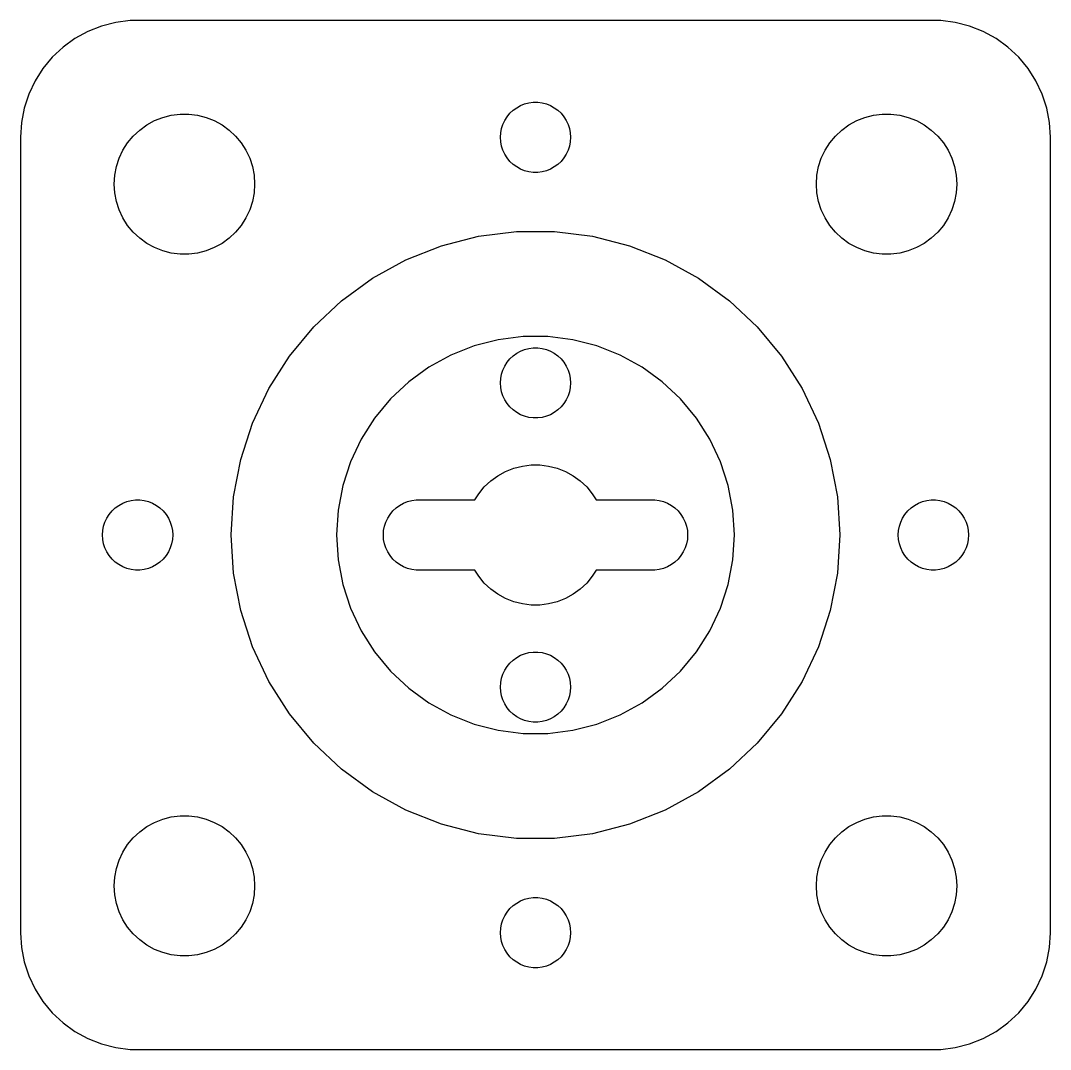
# Model space of a CAD drawing. Header units: metres. Extents: x -22 to 22, y -22 to 184.
# Drawn here: x -22 to 22, y 86.01 to 129.99 of the extents above; entities that cross this region are included whole.
import ezdxf

# ---------------------------------------------------------------- set-up
doc = ezdxf.new("R2010")
doc.units = ezdxf.units.M

msp = doc.modelspace()

# ---------------------------------------------------------------- linework, layer by layer
for p, q in [((-17.9369, 129.911), (-18.5451, 129.755)), ((-17.3139, 129.99), (-17.9369, 129.911)), ((17.3139, 129.99), (-17.3139, 129.99)), ((17.9369, 129.911), (17.3139, 129.99)), ((18.5451, 129.755), (17.9369, 129.911)), ((-19.1289, 129.524), (-19.6791, 129.222)), ((-18.5451, 129.755), (-19.1289, 129.524)), ((19.1289, 129.524), (18.5451, 129.755)), ((19.6791, 129.222), (19.1289, 129.524)), ((-19.6791, 129.222), (-20.1871, 128.853)), ((20.1871, 128.853), (19.6791, 129.222)), ((-20.1871, 128.853), (-20.6448, 128.423)), ((20.6448, 128.423), (20.1871, 128.853)), ((-20.6448, 128.423), (-21.0451, 127.939)), ((21.0451, 127.939), (20.6448, 128.423)), ((-21.0451, 127.939), (-21.3815, 127.409)), ((21.3815, 127.409), (21.0451, 127.939)), ((-21.3815, 127.409), (-21.6489, 126.841)), ((21.6489, 126.841), (21.3815, 127.409)), ((-21.6489, 126.841), (-21.8429, 126.243)), ((21.8429, 126.243), (21.6489, 126.841)), ((-0.803726, 126.266), (-0.638657, 126.357)), ((-0.638657, 126.357), (-0.463516, 126.427)), ((-0.463516, 126.427), (-0.281067, 126.473)), ((-0.281067, 126.473), (-0.094177, 126.497)), ((-0.094177, 126.497), (0.094177, 126.497)), ((0.094177, 126.497), (0.281067, 126.473)), ((0.281067, 126.473), (0.463516, 126.427)), ((0.463516, 126.427), (0.638657, 126.357)), ((0.638657, 126.357), (0.803726, 126.266)), ((-21.8429, 126.243), (-21.9606, 125.627)), ((-16.2773, 125.714), (-15.927, 125.853)), ((-15.927, 125.853), (-15.5621, 125.947)), ((-15.5621, 125.947), (-15.1884, 125.994)), ((-15.1884, 125.994), (-14.8116, 125.994)), ((-14.8116, 125.994), (-14.4379, 125.947)), ((-14.4379, 125.947), (-14.0729, 125.853)), ((-14.0729, 125.853), (-13.7227, 125.714)), ((-1.31445, 125.723), (-1.21352, 125.882)), ((-1.21352, 125.882), (-1.09344, 126.027)), ((-1.09344, 126.027), (-0.956131, 126.156)), ((-0.956131, 126.156), (-0.803726, 126.266)), ((0.803726, 126.266), (0.956131, 126.156)), ((0.956131, 126.156), (1.09344, 126.027)), ((1.09344, 126.027), (1.21352, 125.882)), ((1.21352, 125.882), (1.31445, 125.723)), ((13.7227, 125.714), (14.0729, 125.853)), ((14.0729, 125.853), (14.4379, 125.947)), ((14.4379, 125.947), (14.8116, 125.994)), ((14.8116, 125.994), (15.1884, 125.994)), ((15.1884, 125.994), (15.5621, 125.947)), ((15.5621, 125.947), (15.927, 125.853)), ((15.927, 125.853), (16.2773, 125.714)), ((21.9606, 125.627), (21.8429, 126.243)), ((-21.9606, 125.627), (-22, 125)), ((-16.9123, 125.312), (-16.6075, 125.533)), ((-16.6075, 125.533), (-16.2773, 125.714)), ((-13.7227, 125.714), (-13.3925, 125.533)), ((-13.3925, 125.533), (-13.0877, 125.312)), ((-1.45287, 125.373), (-1.39465, 125.552)), ((-1.39465, 125.552), (-1.31445, 125.723)), ((1.31445, 125.723), (1.39465, 125.552)), ((1.39465, 125.552), (1.45287, 125.373)), ((13.0877, 125.312), (13.3925, 125.533)), ((13.3925, 125.533), (13.7227, 125.714)), ((16.2773, 125.714), (16.6075, 125.533)), ((16.6075, 125.533), (16.9123, 125.312)), ((22, 125), (21.9606, 125.627)), ((-22, 125), (-22, 91)), ((-17.427, 124.763), (-17.1869, 125.054)), ((-17.1869, 125.054), (-16.9123, 125.312)), ((-13.0877, 125.312), (-12.8131, 125.054)), ((-12.8131, 125.054), (-12.5729, 124.763)), ((-1.5, 125), (-1.48816, 125.188)), ((-1.48816, 124.812), (-1.5, 125)), ((-1.48816, 125.188), (-1.45287, 125.373)), ((1.45287, 125.373), (1.48816, 125.188)), ((1.48816, 125.188), (1.5, 125)), ((1.5, 125), (1.48816, 124.812)), ((12.5729, 124.763), (12.8131, 125.054)), ((12.8131, 125.054), (13.0877, 125.312)), ((16.9123, 125.312), (17.1869, 125.054)), ((17.1869, 125.054), (17.427, 124.763)), ((22, 91), (22, 125)), ((-17.6289, 124.445), (-17.427, 124.763)), ((-12.5729, 124.763), (-12.3711, 124.445)), ((-1.45287, 124.627), (-1.48816, 124.812)), ((-1.39465, 124.448), (-1.45287, 124.627)), ((1.45287, 124.627), (1.39465, 124.448)), ((1.48816, 124.812), (1.45287, 124.627)), ((12.3711, 124.445), (12.5729, 124.763)), ((17.427, 124.763), (17.6289, 124.445)), ((-17.9057, 123.746), (-17.7893, 124.104)), ((-17.7893, 124.104), (-17.6289, 124.445)), ((-12.3711, 124.445), (-12.2107, 124.104)), ((-12.2107, 124.104), (-12.0942, 123.746)), ((-1.31445, 124.277), (-1.39465, 124.448)), ((-1.21352, 124.118), (-1.31445, 124.277)), ((-1.09344, 123.973), (-1.21352, 124.118)), ((1.21352, 124.118), (1.09344, 123.973)), ((1.31445, 124.277), (1.21352, 124.118)), ((1.39465, 124.448), (1.31445, 124.277)), ((12.0942, 123.746), (12.2107, 124.104)), ((12.2107, 124.104), (12.3711, 124.445)), ((17.6289, 124.445), (17.7893, 124.104)), ((17.7893, 124.104), (17.9057, 123.746)), ((-17.9763, 123.376), (-17.9057, 123.746)), ((-12.0942, 123.746), (-12.0237, 123.376)), ((-0.956131, 123.844), (-1.09344, 123.973)), ((-0.803726, 123.734), (-0.956131, 123.844)), ((-0.638657, 123.643), (-0.803726, 123.734)), ((-0.463516, 123.573), (-0.638657, 123.643)), ((0.638657, 123.643), (0.463516, 123.573)), ((0.803726, 123.734), (0.638657, 123.643)), ((0.956131, 123.844), (0.803726, 123.734)), ((1.09344, 123.973), (0.956131, 123.844)), ((12.0237, 123.376), (12.0942, 123.746)), ((17.9057, 123.746), (17.9763, 123.376)), ((-18, 123), (-17.9763, 123.376)), ((-12.0237, 123.376), (-12, 123)), ((-0.281067, 123.527), (-0.463516, 123.573)), ((-0.094177, 123.503), (-0.281067, 123.527)), ((0.094177, 123.503), (-0.094177, 123.503)), ((0.281067, 123.527), (0.094177, 123.503)), ((0.463516, 123.573), (0.281067, 123.527)), ((12, 123), (12.0237, 123.376)), ((17.9763, 123.376), (18, 123)), ((-17.9763, 122.624), (-18, 123)), ((-12, 123), (-12.0237, 122.624)), ((12.0237, 122.624), (12, 123)), ((18, 123), (17.9763, 122.624)), ((-17.9057, 122.254), (-17.9763, 122.624)), ((-12.0237, 122.624), (-12.0942, 122.254)), ((12.0942, 122.254), (12.0237, 122.624)), ((17.9763, 122.624), (17.9057, 122.254)), ((-17.7893, 121.896), (-17.9057, 122.254)), ((-17.6289, 121.555), (-17.7893, 121.896)), ((-12.2107, 121.896), (-12.3711, 121.555)), ((-12.0942, 122.254), (-12.2107, 121.896)), ((12.2107, 121.896), (12.0942, 122.254)), ((12.3711, 121.555), (12.2107, 121.896)), ((17.7893, 121.896), (17.6289, 121.555)), ((17.9057, 122.254), (17.7893, 121.896)), ((-17.427, 121.237), (-17.6289, 121.555)), ((-12.3711, 121.555), (-12.5729, 121.237)), ((12.5729, 121.237), (12.3711, 121.555)), ((17.6289, 121.555), (17.427, 121.237)), ((-17.1869, 120.946), (-17.427, 121.237)), ((-12.5729, 121.237), (-12.8131, 120.946)), ((12.8131, 120.946), (12.5729, 121.237)), ((17.427, 121.237), (17.1869, 120.946)), ((-16.9123, 120.688), (-17.1869, 120.946)), ((-16.6075, 120.467), (-16.9123, 120.688)), ((-13.0877, 120.688), (-13.3925, 120.467)), ((-12.8131, 120.946), (-13.0877, 120.688)), ((-4.01721, 120.364), (-2.43594, 120.77)), ((-2.43594, 120.77), (-0.816269, 120.974)), ((-0.816269, 120.974), (0.816269, 120.974)), ((0.816269, 120.974), (2.43594, 120.77)), ((2.43594, 120.77), (4.01721, 120.364)), ((13.0877, 120.688), (12.8131, 120.946)), ((13.3925, 120.467), (13.0877, 120.688)), ((16.9123, 120.688), (16.6075, 120.467)), ((17.1869, 120.946), (16.9123, 120.688)), ((-16.2773, 120.286), (-16.6075, 120.467)), ((-15.927, 120.147), (-16.2773, 120.286)), ((-15.5621, 120.053), (-15.927, 120.147)), ((-14.0729, 120.147), (-14.4379, 120.053)), ((-13.7227, 120.286), (-14.0729, 120.147)), ((-13.3925, 120.467), (-13.7227, 120.286)), ((-5.53513, 119.763), (-4.01721, 120.364)), ((4.01721, 120.364), (5.53513, 119.763)), ((13.7227, 120.286), (13.3925, 120.467)), ((14.0729, 120.147), (13.7227, 120.286)), ((14.4379, 120.053), (14.0729, 120.147)), ((15.927, 120.147), (15.5621, 120.053)), ((16.2773, 120.286), (15.927, 120.147)), ((16.6075, 120.467), (16.2773, 120.286)), ((-15.1884, 120.006), (-15.5621, 120.053)), ((-14.8116, 120.006), (-15.1884, 120.006)), ((-14.4379, 120.053), (-14.8116, 120.006)), ((-6.96574, 118.976), (-5.53513, 119.763)), ((5.53513, 119.763), (6.96574, 118.976)), ((14.8116, 120.006), (14.4379, 120.053)), ((15.1884, 120.006), (14.8116, 120.006)), ((15.5621, 120.053), (15.1884, 120.006)), ((-8.2865, 118.017), (-6.96574, 118.976)), ((6.96574, 118.976), (8.2865, 118.017)), ((-9.47658, 116.899), (-8.2865, 118.017)), ((8.2865, 118.017), (9.47658, 116.899)), ((-10.5172, 115.641), (-9.47658, 116.899)), ((9.47658, 116.899), (10.5172, 115.641)), ((-1.59273, 116.349), (-2.62663, 116.084)), ((-0.533707, 116.483), (-1.59273, 116.349)), ((0.533707, 116.483), (-0.533707, 116.483)), ((1.59273, 116.349), (0.533707, 116.483)), ((2.62663, 116.084), (1.59273, 116.349)), ((-2.62663, 116.084), (-3.61911, 115.691)), ((-0.956131, 115.656), (-0.803726, 115.766)), ((-0.803726, 115.766), (-0.638657, 115.857)), ((-0.638657, 115.857), (-0.463516, 115.927)), ((-0.463516, 115.927), (-0.281067, 115.973)), ((-0.281067, 115.973), (-0.094177, 115.997)), ((-0.094177, 115.997), (0.094177, 115.997)), ((0.094177, 115.997), (0.281067, 115.973)), ((0.281067, 115.973), (0.463516, 115.927)), ((0.463516, 115.927), (0.638657, 115.857)), ((0.638657, 115.857), (0.803726, 115.766)), ((0.803726, 115.766), (0.956131, 115.656)), ((3.61911, 115.691), (2.62663, 116.084)), ((-11.392, 114.263), (-10.5172, 115.641)), ((-3.61911, 115.691), (-4.55452, 115.177)), ((-1.31445, 115.223), (-1.21352, 115.382)), ((-1.21352, 115.382), (-1.09344, 115.527)), ((-1.09344, 115.527), (-0.956131, 115.656)), ((0.956131, 115.656), (1.09344, 115.527)), ((1.09344, 115.527), (1.21352, 115.382)), ((1.21352, 115.382), (1.31445, 115.223)), ((4.55452, 115.177), (3.61911, 115.691)), ((10.5172, 115.641), (11.392, 114.263)), ((-4.55452, 115.177), (-5.41809, 114.549)), ((-1.48816, 114.688), (-1.45287, 114.873)), ((-1.45287, 114.873), (-1.39465, 115.052)), ((-1.39465, 115.052), (-1.31445, 115.223)), ((1.31445, 115.223), (1.39465, 115.052)), ((1.39465, 115.052), (1.45287, 114.873)), ((1.45287, 114.873), (1.48816, 114.688)), ((5.41809, 114.549), (4.55452, 115.177)), ((-5.41809, 114.549), (-6.19623, 113.819)), ((-1.5, 114.5), (-1.48816, 114.688)), ((-1.48816, 114.312), (-1.5, 114.5)), ((1.48816, 114.688), (1.5, 114.5)), ((1.5, 114.5), (1.48816, 114.312)), ((6.19623, 113.819), (5.41809, 114.549)), ((-12.0871, 112.786), (-11.392, 114.263)), ((-1.45287, 114.127), (-1.48816, 114.312)), ((-1.39465, 113.948), (-1.45287, 114.127)), ((1.45287, 114.127), (1.39465, 113.948)), ((1.48816, 114.312), (1.45287, 114.127)), ((11.392, 114.263), (12.0871, 112.786)), ((-6.19623, 113.819), (-6.87663, 112.996)), ((-1.31445, 113.777), (-1.39465, 113.948)), ((-1.21352, 113.618), (-1.31445, 113.777)), ((-1.09344, 113.473), (-1.21352, 113.618)), ((1.21352, 113.618), (1.09344, 113.473)), ((1.31445, 113.777), (1.21352, 113.618)), ((1.39465, 113.948), (1.31445, 113.777)), ((6.87663, 112.996), (6.19623, 113.819)), ((-0.956131, 113.344), (-1.09344, 113.473)), ((-0.803726, 113.234), (-0.956131, 113.344)), ((-0.638657, 113.143), (-0.803726, 113.234)), ((-0.463516, 113.073), (-0.638657, 113.143)), ((0.638657, 113.143), (0.463516, 113.073)), ((0.803726, 113.234), (0.638657, 113.143)), ((0.956131, 113.344), (0.803726, 113.234)), ((1.09344, 113.473), (0.956131, 113.344)), ((-12.5916, 111.233), (-12.0871, 112.786)), ((-6.87663, 112.996), (-7.44859, 112.095)), ((-0.281067, 113.027), (-0.463516, 113.073)), ((-0.094177, 113.003), (-0.281067, 113.027)), ((0.094177, 113.003), (-0.094177, 113.003)), ((0.281067, 113.027), (0.094177, 113.003)), ((0.463516, 113.073), (0.281067, 113.027)), ((7.44859, 112.095), (6.87663, 112.996)), ((12.0871, 112.786), (12.5916, 111.233)), ((-7.44859, 112.095), (-7.90309, 111.129)), ((7.90309, 111.129), (7.44859, 112.095)), ((-12.8975, 109.629), (-12.5916, 111.233)), ((-7.90309, 111.129), (-8.23296, 110.114)), ((-0.927048, 110.853), (-0.562134, 110.947)), ((-0.562134, 110.947), (-0.18837, 110.994)), ((-0.18837, 110.994), (0.18837, 110.994)), ((0.18837, 110.994), (0.562134, 110.947)), ((0.562134, 110.947), (0.927048, 110.853)), ((8.23296, 110.114), (7.90309, 111.129)), ((12.5916, 111.233), (12.8975, 109.629)), ((-1.91226, 110.312), (-1.60747, 110.533)), ((-1.60747, 110.533), (-1.27733, 110.714)), ((-1.27733, 110.714), (-0.927048, 110.853)), ((0.927048, 110.853), (1.27733, 110.714)), ((1.27733, 110.714), (1.60747, 110.533)), ((1.60747, 110.533), (1.91226, 110.312)), ((-8.23296, 110.114), (-8.43297, 109.065)), ((-2.42705, 109.763), (-2.1869, 110.054)), ((-2.1869, 110.054), (-1.91226, 110.312)), ((1.91226, 110.312), (2.1869, 110.054)), ((2.1869, 110.054), (2.42705, 109.763)), ((8.43297, 109.065), (8.23296, 110.114)), ((-13, 108), (-12.8975, 109.629)), ((-2.59605, 109.497), (-2.42705, 109.763)), ((2.42705, 109.763), (2.59605, 109.497)), ((12.8975, 109.629), (13, 108)), ((-18.0934, 109.027), (-17.9561, 109.156)), ((-17.9561, 109.156), (-17.8037, 109.266)), ((-17.8037, 109.266), (-17.6387, 109.357)), ((-17.6387, 109.357), (-17.4635, 109.427)), ((-17.4635, 109.427), (-17.2811, 109.473)), ((-17.2811, 109.473), (-17.0942, 109.497)), ((-17.0942, 109.497), (-16.9058, 109.497)), ((-16.9058, 109.497), (-16.7189, 109.473)), ((-16.7189, 109.473), (-16.5365, 109.427)), ((-16.5365, 109.427), (-16.3613, 109.357)), ((-16.3613, 109.357), (-16.1963, 109.266)), ((-16.1963, 109.266), (-16.0439, 109.156)), ((-16.0439, 109.156), (-15.9065, 109.027)), ((-6.09344, 109.027), (-5.95613, 109.156)), ((-5.95613, 109.156), (-5.80373, 109.266)), ((-5.80373, 109.266), (-5.63866, 109.357)), ((-5.63866, 109.357), (-5.46352, 109.427)), ((-5.46352, 109.427), (-5.28107, 109.473)), ((-5.28107, 109.473), (-5.09418, 109.497)), ((-5.09418, 109.497), (-2.59605, 109.497)), ((2.59605, 109.497), (5.09418, 109.497)), ((5.09418, 109.497), (5.28107, 109.473)), ((5.28107, 109.473), (5.46352, 109.427)), ((5.46352, 109.427), (5.63866, 109.357)), ((5.63866, 109.357), (5.80373, 109.266)), ((5.80373, 109.266), (5.95613, 109.156)), ((5.95613, 109.156), (6.09344, 109.027)), ((15.9065, 109.027), (16.0439, 109.156)), ((16.0439, 109.156), (16.1963, 109.266)), ((16.1963, 109.266), (16.3613, 109.357)), ((16.3613, 109.357), (16.5365, 109.427)), ((16.5365, 109.427), (16.7189, 109.473)), ((16.7189, 109.473), (16.9058, 109.497)), ((16.9058, 109.497), (17.0942, 109.497)), ((17.0942, 109.497), (17.2811, 109.473)), ((17.2811, 109.473), (17.4635, 109.427)), ((17.4635, 109.427), (17.6387, 109.357)), ((17.6387, 109.357), (17.8037, 109.266)), ((17.8037, 109.266), (17.9561, 109.156)), ((17.9561, 109.156), (18.0934, 109.027)), ((-18.3947, 108.552), (-18.3145, 108.723)), ((-18.3145, 108.723), (-18.2135, 108.882)), ((-18.2135, 108.882), (-18.0934, 109.027)), ((-15.9065, 109.027), (-15.7865, 108.882)), ((-15.7865, 108.882), (-15.6855, 108.723)), ((-15.6855, 108.723), (-15.6053, 108.552)), ((-8.43297, 109.065), (-8.5, 108)), ((-6.39465, 108.552), (-6.31445, 108.723)), ((-6.31445, 108.723), (-6.21352, 108.882)), ((-6.21352, 108.882), (-6.09344, 109.027)), ((6.09344, 109.027), (6.21352, 108.882)), ((6.21352, 108.882), (6.31445, 108.723)), ((6.31445, 108.723), (6.39465, 108.552)), ((8.5, 108), (8.43297, 109.065)), ((15.6053, 108.552), (15.6855, 108.723)), ((15.6855, 108.723), (15.7865, 108.882)), ((15.7865, 108.882), (15.9065, 109.027)), ((18.0934, 109.027), (18.2135, 108.882)), ((18.2135, 108.882), (18.3145, 108.723)), ((18.3145, 108.723), (18.3947, 108.552)), ((-18.4882, 108.188), (-18.4529, 108.373)), ((-18.4529, 108.373), (-18.3947, 108.552)), ((-15.6053, 108.552), (-15.5471, 108.373)), ((-15.5471, 108.373), (-15.5118, 108.188)), ((-6.48816, 108.188), (-6.45287, 108.373)), ((-6.45287, 108.373), (-6.39465, 108.552)), ((6.39465, 108.552), (6.45287, 108.373)), ((6.45287, 108.373), (6.48816, 108.188)), ((15.5118, 108.188), (15.5471, 108.373)), ((15.5471, 108.373), (15.6053, 108.552)), ((18.3947, 108.552), (18.4529, 108.373)), ((18.4529, 108.373), (18.4882, 108.188)), ((-18.5, 108), (-18.4882, 108.188)), ((-18.4882, 107.812), (-18.5, 108)), ((-18.4529, 107.627), (-18.4882, 107.812)), ((-15.5118, 107.812), (-15.5471, 107.627)), ((-15.5118, 108.188), (-15.5, 108)), ((-15.5, 108), (-15.5118, 107.812)), ((-12.8975, 106.371), (-13, 108)), ((-8.5, 108), (-8.43297, 106.935)), ((-6.5, 108), (-6.48816, 108.188)), ((-6.48816, 107.812), (-6.5, 108)), ((-6.45287, 107.627), (-6.48816, 107.812)), ((6.48816, 107.812), (6.45287, 107.627)), ((6.48816, 108.188), (6.5, 108)), ((6.5, 108), (6.48816, 107.812)), ((8.43297, 106.935), (8.5, 108)), ((13, 108), (12.8975, 106.371)), ((15.5, 108), (15.5118, 108.188)), ((15.5118, 107.812), (15.5, 108)), ((15.5471, 107.627), (15.5118, 107.812)), ((18.4882, 107.812), (18.4529, 107.627)), ((18.4882, 108.188), (18.5, 108)), ((18.5, 108), (18.4882, 107.812)), ((-18.3947, 107.448), (-18.4529, 107.627)), ((-18.3145, 107.277), (-18.3947, 107.448)), ((-15.6053, 107.448), (-15.6855, 107.277)), ((-15.5471, 107.627), (-15.6053, 107.448)), ((-6.39465, 107.448), (-6.45287, 107.627)), ((-6.31445, 107.277), (-6.39465, 107.448)), ((6.39465, 107.448), (6.31445, 107.277)), ((6.45287, 107.627), (6.39465, 107.448)), ((15.6053, 107.448), (15.5471, 107.627)), ((15.6855, 107.277), (15.6053, 107.448)), ((18.3947, 107.448), (18.3145, 107.277)), ((18.4529, 107.627), (18.3947, 107.448)), ((-18.2135, 107.118), (-18.3145, 107.277)), ((-18.0934, 106.973), (-18.2135, 107.118)), ((-17.9561, 106.844), (-18.0934, 106.973)), ((-15.9065, 106.973), (-16.0439, 106.844)), ((-15.7865, 107.118), (-15.9065, 106.973)), ((-15.6855, 107.277), (-15.7865, 107.118)), ((-8.43297, 106.935), (-8.23296, 105.886)), ((-6.21352, 107.118), (-6.31445, 107.277)), ((-6.09344, 106.973), (-6.21352, 107.118)), ((-5.95613, 106.844), (-6.09344, 106.973)), ((6.09344, 106.973), (5.95613, 106.844)), ((6.21352, 107.118), (6.09344, 106.973)), ((6.31445, 107.277), (6.21352, 107.118)), ((8.23296, 105.886), (8.43297, 106.935)), ((15.7865, 107.118), (15.6855, 107.277)), ((15.9065, 106.973), (15.7865, 107.118)), ((16.0439, 106.844), (15.9065, 106.973)), ((18.0934, 106.973), (17.9561, 106.844)), ((18.2135, 107.118), (18.0934, 106.973)), ((18.3145, 107.277), (18.2135, 107.118)), ((-17.8037, 106.734), (-17.9561, 106.844)), ((-17.6387, 106.643), (-17.8037, 106.734)), ((-17.4635, 106.573), (-17.6387, 106.643)), ((-17.2811, 106.527), (-17.4635, 106.573)), ((-17.0942, 106.503), (-17.2811, 106.527)), ((-16.9058, 106.503), (-17.0942, 106.503)), ((-16.7189, 106.527), (-16.9058, 106.503)), ((-16.5365, 106.573), (-16.7189, 106.527)), ((-16.3613, 106.643), (-16.5365, 106.573)), ((-16.1963, 106.734), (-16.3613, 106.643)), ((-16.0439, 106.844), (-16.1963, 106.734)), ((-5.80373, 106.734), (-5.95613, 106.844)), ((-5.63866, 106.643), (-5.80373, 106.734)), ((-5.46352, 106.573), (-5.63866, 106.643)), ((-5.28107, 106.527), (-5.46352, 106.573)), ((-5.09418, 106.503), (-5.28107, 106.527)), ((-2.59605, 106.503), (-5.09418, 106.503)), ((-2.42705, 106.237), (-2.59605, 106.503)), ((2.59605, 106.503), (2.42705, 106.237)), ((5.09418, 106.503), (2.59605, 106.503)), ((5.28107, 106.527), (5.09418, 106.503)), ((5.46352, 106.573), (5.28107, 106.527)), ((5.63866, 106.643), (5.46352, 106.573)), ((5.80373, 106.734), (5.63866, 106.643)), ((5.95613, 106.844), (5.80373, 106.734)), ((16.1963, 106.734), (16.0439, 106.844)), ((16.3613, 106.643), (16.1963, 106.734)), ((16.5365, 106.573), (16.3613, 106.643)), ((16.7189, 106.527), (16.5365, 106.573)), ((16.9058, 106.503), (16.7189, 106.527)), ((17.0942, 106.503), (16.9058, 106.503)), ((17.2811, 106.527), (17.0942, 106.503)), ((17.4635, 106.573), (17.2811, 106.527)), ((17.6387, 106.643), (17.4635, 106.573)), ((17.8037, 106.734), (17.6387, 106.643)), ((17.9561, 106.844), (17.8037, 106.734)), ((-12.5916, 104.767), (-12.8975, 106.371)), ((-2.1869, 105.946), (-2.42705, 106.237)), ((2.42705, 106.237), (2.1869, 105.946)), ((12.8975, 106.371), (12.5916, 104.767)), ((-8.23296, 105.886), (-7.90309, 104.871)), ((-1.91226, 105.688), (-2.1869, 105.946)), ((-1.60747, 105.467), (-1.91226, 105.688)), ((1.91226, 105.688), (1.60747, 105.467)), ((2.1869, 105.946), (1.91226, 105.688)), ((7.90309, 104.871), (8.23296, 105.886)), ((-1.27733, 105.286), (-1.60747, 105.467)), ((-0.927048, 105.147), (-1.27733, 105.286)), ((1.27733, 105.286), (0.927048, 105.147)), ((1.60747, 105.467), (1.27733, 105.286)), ((-12.0871, 103.214), (-12.5916, 104.767)), ((-7.90309, 104.871), (-7.44859, 103.905)), ((-0.562134, 105.053), (-0.927048, 105.147)), ((-0.18837, 105.006), (-0.562134, 105.053)), ((0.18837, 105.006), (-0.18837, 105.006)), ((0.562134, 105.053), (0.18837, 105.006)), ((0.927048, 105.147), (0.562134, 105.053)), ((7.44859, 103.905), (7.90309, 104.871)), ((12.5916, 104.767), (12.0871, 103.214)), ((-7.44859, 103.905), (-6.87663, 103.004)), ((6.87663, 103.004), (7.44859, 103.905)), ((-11.392, 101.737), (-12.0871, 103.214)), ((-6.87663, 103.004), (-6.19623, 102.181)), ((-0.463516, 102.927), (-0.281067, 102.973)), ((-0.281067, 102.973), (-0.094177, 102.997)), ((-0.094177, 102.997), (0.094177, 102.997)), ((0.094177, 102.997), (0.281067, 102.973)), ((0.281067, 102.973), (0.463516, 102.927)), ((6.19623, 102.181), (6.87663, 103.004)), ((12.0871, 103.214), (11.392, 101.737)), ((-1.21352, 102.382), (-1.09344, 102.527)), ((-1.09344, 102.527), (-0.956131, 102.656)), ((-0.956131, 102.656), (-0.803726, 102.766)), ((-0.803726, 102.766), (-0.638657, 102.857)), ((-0.638657, 102.857), (-0.463516, 102.927)), ((0.463516, 102.927), (0.638657, 102.857)), ((0.638657, 102.857), (0.803726, 102.766)), ((0.803726, 102.766), (0.956131, 102.656)), ((0.956131, 102.656), (1.09344, 102.527)), ((1.09344, 102.527), (1.21352, 102.382)), ((-6.19623, 102.181), (-5.41809, 101.451)), ((-1.39465, 102.052), (-1.31445, 102.223)), ((-1.31445, 102.223), (-1.21352, 102.382)), ((1.21352, 102.382), (1.31445, 102.223)), ((1.31445, 102.223), (1.39465, 102.052)), ((5.41809, 101.451), (6.19623, 102.181)), ((-10.5172, 100.359), (-11.392, 101.737)), ((-1.5, 101.5), (-1.48816, 101.688)), ((-1.48816, 101.688), (-1.45287, 101.873)), ((-1.45287, 101.873), (-1.39465, 102.052)), ((1.39465, 102.052), (1.45287, 101.873)), ((1.45287, 101.873), (1.48816, 101.688)), ((1.48816, 101.688), (1.5, 101.5)), ((11.392, 101.737), (10.5172, 100.359)), ((-5.41809, 101.451), (-4.55452, 100.823)), ((-1.48816, 101.312), (-1.5, 101.5)), ((-1.45287, 101.127), (-1.48816, 101.312)), ((1.48816, 101.312), (1.45287, 101.127)), ((1.5, 101.5), (1.48816, 101.312)), ((4.55452, 100.823), (5.41809, 101.451)), ((-4.55452, 100.823), (-3.61911, 100.309)), ((-1.39465, 100.948), (-1.45287, 101.127)), ((-1.31445, 100.777), (-1.39465, 100.948)), ((-1.21352, 100.618), (-1.31445, 100.777)), ((1.31445, 100.777), (1.21352, 100.618)), ((1.39465, 100.948), (1.31445, 100.777)), ((1.45287, 101.127), (1.39465, 100.948)), ((3.61911, 100.309), (4.55452, 100.823)), ((-9.47658, 99.1009), (-10.5172, 100.359)), ((-1.09344, 100.473), (-1.21352, 100.618)), ((-0.956131, 100.344), (-1.09344, 100.473)), ((-0.803726, 100.234), (-0.956131, 100.344)), ((0.956131, 100.344), (0.803726, 100.234)), ((1.09344, 100.473), (0.956131, 100.344)), ((1.21352, 100.618), (1.09344, 100.473)), ((10.5172, 100.359), (9.47658, 99.1009)), ((-3.61911, 100.309), (-2.62663, 99.916)), ((-2.62663, 99.916), (-1.59273, 99.6506)), ((-0.638657, 100.143), (-0.803726, 100.234)), ((-0.463516, 100.073), (-0.638657, 100.143)), ((-0.281067, 100.027), (-0.463516, 100.073)), ((-0.094177, 100.003), (-0.281067, 100.027)), ((0.094177, 100.003), (-0.094177, 100.003)), ((0.281067, 100.027), (0.094177, 100.003)), ((0.463516, 100.073), (0.281067, 100.027)), ((0.638657, 100.143), (0.463516, 100.073)), ((0.803726, 100.234), (0.638657, 100.143)), ((1.59273, 99.6506), (2.62663, 99.916)), ((2.62663, 99.916), (3.61911, 100.309)), ((-1.59273, 99.6506), (-0.533707, 99.5168)), ((-0.533707, 99.5168), (0.533707, 99.5168)), ((0.533707, 99.5168), (1.59273, 99.6506)), ((-8.2865, 97.9833), (-9.47658, 99.1009)), ((9.47658, 99.1009), (8.2865, 97.9833)), ((-6.96574, 97.0237), (-8.2865, 97.9833)), ((8.2865, 97.9833), (6.96574, 97.0237)), ((-5.53513, 96.2373), (-6.96574, 97.0237)), ((6.96574, 97.0237), (5.53513, 96.2373)), ((-15.927, 95.8532), (-15.5621, 95.9469)), ((-15.5621, 95.9469), (-15.1884, 95.9941)), ((-15.1884, 95.9941), (-14.8116, 95.9941)), ((-14.8116, 95.9941), (-14.4379, 95.9469)), ((-14.4379, 95.9469), (-14.0729, 95.8532)), ((-4.01721, 95.6363), (-5.53513, 96.2373)), ((5.53513, 96.2373), (4.01721, 95.6363)), ((14.0729, 95.8532), (14.4379, 95.9469)), ((14.4379, 95.9469), (14.8116, 95.9941)), ((14.8116, 95.9941), (15.1884, 95.9941)), ((15.1884, 95.9941), (15.5621, 95.9469)), ((15.5621, 95.9469), (15.927, 95.8532)), ((-16.9123, 95.3116), (-16.6075, 95.533)), ((-16.6075, 95.533), (-16.2773, 95.7145)), ((-16.2773, 95.7145), (-15.927, 95.8532)), ((-14.0729, 95.8532), (-13.7227, 95.7145)), ((-13.7227, 95.7145), (-13.3925, 95.533)), ((-13.3925, 95.533), (-13.0877, 95.3116)), ((-2.43594, 95.2303), (-4.01721, 95.6363)), ((4.01721, 95.6363), (2.43594, 95.2303)), ((13.0877, 95.3116), (13.3925, 95.533)), ((13.3925, 95.533), (13.7227, 95.7145)), ((13.7227, 95.7145), (14.0729, 95.8532)), ((15.927, 95.8532), (16.2773, 95.7145)), ((16.2773, 95.7145), (16.6075, 95.533)), ((16.6075, 95.533), (16.9123, 95.3116)), ((-17.427, 94.7634), (-17.1869, 95.0536)), ((-17.1869, 95.0536), (-16.9123, 95.3116)), ((-13.0877, 95.3116), (-12.8131, 95.0536)), ((-12.8131, 95.0536), (-12.5729, 94.7634)), ((-0.816269, 95.0257), (-2.43594, 95.2303)), ((2.43594, 95.2303), (0.816269, 95.0257)), ((12.5729, 94.7634), (12.8131, 95.0536)), ((12.8131, 95.0536), (13.0877, 95.3116)), ((16.9123, 95.3116), (17.1869, 95.0536)), ((17.1869, 95.0536), (17.427, 94.7634)), ((-17.6289, 94.4453), (-17.427, 94.7634)), ((-12.5729, 94.7634), (-12.3711, 94.4453)), ((0.816269, 95.0257), (-0.816269, 95.0257)), ((12.3711, 94.4453), (12.5729, 94.7634)), ((17.427, 94.7634), (17.6289, 94.4453)), ((-17.7893, 94.1044), (-17.6289, 94.4453)), ((-12.3711, 94.4453), (-12.2107, 94.1044)), ((12.2107, 94.1044), (12.3711, 94.4453)), ((17.6289, 94.4453), (17.7893, 94.1044)), ((-17.9763, 93.376), (-17.9057, 93.7461)), ((-17.9057, 93.7461), (-17.7893, 94.1044)), ((-12.2107, 94.1044), (-12.0942, 93.7461)), ((-12.0942, 93.7461), (-12.0237, 93.376)), ((12.0237, 93.376), (12.0942, 93.7461)), ((12.0942, 93.7461), (12.2107, 94.1044)), ((17.7893, 94.1044), (17.9057, 93.7461)), ((17.9057, 93.7461), (17.9763, 93.376)), ((-18, 93), (-17.9763, 93.376)), ((-12.0237, 93.376), (-12, 93)), ((12, 93), (12.0237, 93.376)), ((17.9763, 93.376), (18, 93)), ((-17.9763, 92.624), (-18, 93)), ((-12, 93), (-12.0237, 92.624)), ((12.0237, 92.624), (12, 93)), ((18, 93), (17.9763, 92.624)), ((-17.9057, 92.2539), (-17.9763, 92.624)), ((-12.0237, 92.624), (-12.0942, 92.2539)), ((-0.638657, 92.3573), (-0.463516, 92.4266)), ((-0.463516, 92.4266), (-0.281067, 92.4734)), ((-0.281067, 92.4734), (-0.094177, 92.4971)), ((-0.094177, 92.4971), (0.094177, 92.4971)), ((0.094177, 92.4971), (0.281067, 92.4734)), ((0.281067, 92.4734), (0.463516, 92.4266)), ((0.463516, 92.4266), (0.638657, 92.3573)), ((12.0942, 92.2539), (12.0237, 92.624)), ((17.9763, 92.624), (17.9057, 92.2539)), ((-17.7893, 91.8956), (-17.9057, 92.2539)), ((-12.0942, 92.2539), (-12.2107, 91.8956)), ((-1.21352, 91.8817), (-1.09344, 92.0268)), ((-1.09344, 92.0268), (-0.956131, 92.1558)), ((-0.956131, 92.1558), (-0.803726, 92.2665)), ((-0.803726, 92.2665), (-0.638657, 92.3573)), ((0.638657, 92.3573), (0.803726, 92.2665)), ((0.803726, 92.2665), (0.956131, 92.1558)), ((0.956131, 92.1558), (1.09344, 92.0268)), ((1.09344, 92.0268), (1.21352, 91.8817)), ((12.2107, 91.8956), (12.0942, 92.2539)), ((17.9057, 92.2539), (17.7893, 91.8956)), ((-17.6289, 91.5547), (-17.7893, 91.8956)), ((-17.427, 91.2366), (-17.6289, 91.5547)), ((-12.3711, 91.5547), (-12.5729, 91.2366)), ((-12.2107, 91.8956), (-12.3711, 91.5547)), ((-1.45287, 91.373), (-1.39465, 91.5522)), ((-1.39465, 91.5522), (-1.31445, 91.7226)), ((-1.31445, 91.7226), (-1.21352, 91.8817)), ((1.21352, 91.8817), (1.31445, 91.7226)), ((1.31445, 91.7226), (1.39465, 91.5522)), ((1.39465, 91.5522), (1.45287, 91.373)), ((12.3711, 91.5547), (12.2107, 91.8956)), ((12.5729, 91.2366), (12.3711, 91.5547)), ((17.6289, 91.5547), (17.427, 91.2366)), ((17.7893, 91.8956), (17.6289, 91.5547)), ((-17.1869, 90.9464), (-17.427, 91.2366)), ((-12.5729, 91.2366), (-12.8131, 90.9464)), ((-1.5, 91), (-1.48816, 91.188)), ((-1.48816, 91.188), (-1.45287, 91.373)), ((1.45287, 91.373), (1.48816, 91.188)), ((1.48816, 91.188), (1.5, 91)), ((12.8131, 90.9464), (12.5729, 91.2366)), ((17.427, 91.2366), (17.1869, 90.9464)), ((-22, 91), (-21.9606, 90.3733)), ((-16.9123, 90.6885), (-17.1869, 90.9464)), ((-16.6075, 90.467), (-16.9123, 90.6885)), ((-13.0877, 90.6885), (-13.3925, 90.467)), ((-12.8131, 90.9464), (-13.0877, 90.6885)), ((-1.48816, 90.812), (-1.5, 91)), ((-1.45287, 90.627), (-1.48816, 90.812)), ((1.48816, 90.812), (1.45287, 90.627)), ((1.5, 91), (1.48816, 90.812)), ((13.0877, 90.6885), (12.8131, 90.9464)), ((13.3925, 90.467), (13.0877, 90.6885)), ((16.9123, 90.6885), (16.6075, 90.467)), ((17.1869, 90.9464), (16.9123, 90.6885)), ((21.9606, 90.3733), (22, 91)), ((-21.9606, 90.3733), (-21.8429, 89.7566)), ((-16.2773, 90.2855), (-16.6075, 90.467)), ((-15.927, 90.1468), (-16.2773, 90.2855)), ((-13.7227, 90.2855), (-14.0729, 90.1468)), ((-13.3925, 90.467), (-13.7227, 90.2855)), ((-1.39465, 90.4478), (-1.45287, 90.627)), ((-1.31445, 90.2774), (-1.39465, 90.4478)), ((-1.21352, 90.1183), (-1.31445, 90.2774)), ((1.31445, 90.2774), (1.21352, 90.1183)), ((1.39465, 90.4478), (1.31445, 90.2774)), ((1.45287, 90.627), (1.39465, 90.4478)), ((13.7227, 90.2855), (13.3925, 90.467)), ((14.0729, 90.1468), (13.7227, 90.2855)), ((16.2773, 90.2855), (15.927, 90.1468)), ((16.6075, 90.467), (16.2773, 90.2855)), ((21.8429, 89.7566), (21.9606, 90.3733)), ((-15.5621, 90.0531), (-15.927, 90.1468)), ((-15.1884, 90.0059), (-15.5621, 90.0531)), ((-14.8116, 90.0059), (-15.1884, 90.0059)), ((-14.4379, 90.0531), (-14.8116, 90.0059)), ((-14.0729, 90.1468), (-14.4379, 90.0531)), ((-1.09344, 89.9732), (-1.21352, 90.1183)), ((-0.956131, 89.8442), (-1.09344, 89.9732)), ((-0.803726, 89.7335), (-0.956131, 89.8442)), ((0.956131, 89.8442), (0.803726, 89.7335)), ((1.09344, 89.9732), (0.956131, 89.8442)), ((1.21352, 90.1183), (1.09344, 89.9732)), ((14.4379, 90.0531), (14.0729, 90.1468)), ((14.8116, 90.0059), (14.4379, 90.0531)), ((15.1884, 90.0059), (14.8116, 90.0059)), ((15.5621, 90.0531), (15.1884, 90.0059)), ((15.927, 90.1468), (15.5621, 90.0531)), ((-21.8429, 89.7566), (-21.6489, 89.1594)), ((-0.638657, 89.6428), (-0.803726, 89.7335)), ((-0.463516, 89.5734), (-0.638657, 89.6428)), ((-0.281067, 89.5266), (-0.463516, 89.5734)), ((-0.094177, 89.503), (-0.281067, 89.5266)), ((0.094177, 89.503), (-0.094177, 89.503)), ((0.281067, 89.5266), (0.094177, 89.503)), ((0.463516, 89.5734), (0.281067, 89.5266)), ((0.638657, 89.6428), (0.463516, 89.5734)), ((0.803726, 89.7335), (0.638657, 89.6428)), ((21.6489, 89.1594), (21.8429, 89.7566)), ((-21.6489, 89.1594), (-21.3815, 88.5912)), ((21.3815, 88.5912), (21.6489, 89.1594)), ((-21.3815, 88.5912), (-21.0451, 88.0611)), ((21.0451, 88.0611), (21.3815, 88.5912)), ((-21.0451, 88.0611), (-20.6448, 87.5773)), ((20.6448, 87.5773), (21.0451, 88.0611)), ((-20.6448, 87.5773), (-20.1871, 87.1474)), ((20.1871, 87.1474), (20.6448, 87.5773)), ((-20.1871, 87.1474), (-19.6791, 86.7784)), ((19.6791, 86.7784), (20.1871, 87.1474)), ((-19.6791, 86.7784), (-19.1289, 86.4759)), ((19.1289, 86.4759), (19.6791, 86.7784)), ((-19.1289, 86.4759), (-18.5451, 86.2447)), ((-18.5451, 86.2447), (-17.9369, 86.0886)), ((17.9369, 86.0886), (18.5451, 86.2447)), ((18.5451, 86.2447), (19.1289, 86.4759)), ((-17.9369, 86.0886), (-17.3139, 86.0099)), ((-17.3139, 86.0099), (17.3139, 86.0099)), ((17.3139, 86.0099), (17.9369, 86.0886))]:
    msp.add_line(p, q)

doc.saveas('drawing.dxf')
